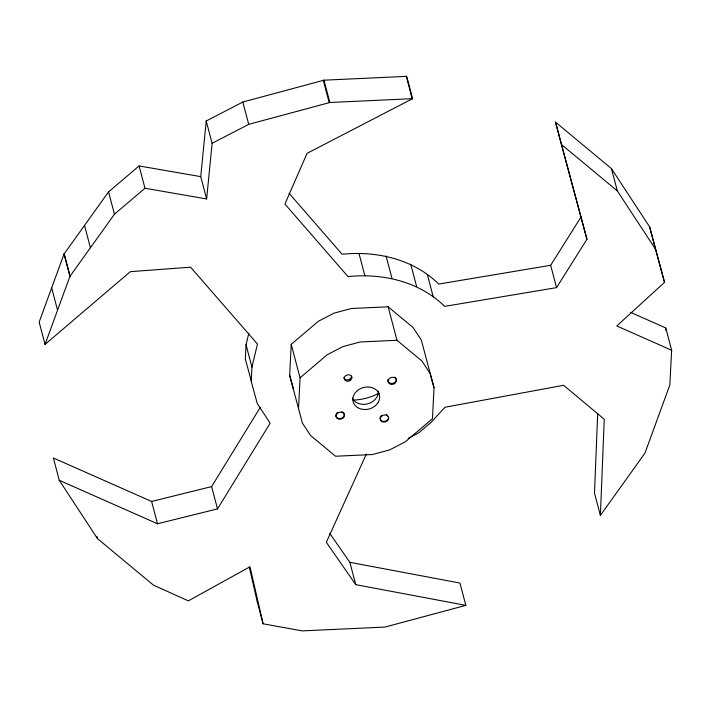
<?xml version="1.0" encoding="UTF-8"?>
<svg xmlns="http://www.w3.org/2000/svg" width="707" height="707" viewBox="0 0 707 707"><rect width="100%" height="100%" fill="white"/><g stroke="black" fill="none" stroke-linecap="round" stroke-linejoin="round"><path stroke-width="1.06" d="M597.698 413.321L594.49 493.053L600.393 515.376L644.908 453.214L669.829 385.032L671.65 350.248L665.755 327.933L630.83 312.476M600.393 515.376L604.255 419.251L563.603 385.288L445.03 407.241L431.111 422.3L418.668 432.887L408.231 438.305M248.811 333.253L246.045 344.804L245.329 359.006L251.383 381.267M45.045 344.424L69.931 276.357L114.446 214.194L144.979 188.248L206.638 198.959L200.744 176.635L139.085 165.933L108.551 191.88L64.028 254.034L39.15 322.109L45.045 344.424L130.344 271.647L190.59 267.193L257.472 344.017L251.939 367.119L251.224 381.32L257.277 403.582L270.154 423.201L217.509 508.907L157.502 523.772L59.273 480.309L53.379 457.986L151.607 501.457L211.614 486.593L260.256 407.409M289.658 375.284L291.222 344.344L318.309 321.296L334.031 313.139L351.344 308.499L388.143 306.811L413.082 327.518L421.31 340.058L434.027 387.763L432.463 418.703L405.367 441.751L389.645 449.908L372.333 454.548L335.542 456.236L310.603 435.521L302.366 422.989L289.658 375.284L293.529 389.504M298.504 408.761L300.068 377.821L291.222 344.344M665.641 330.107L665.755 327.933M200.744 176.635L206.223 121.003L242.819 102.029L323.956 80.183L406.693 76.356L412.588 98.671L307.059 153.357L284.921 204.04L348.003 276.596C382.584 272.999 419.339 281.501 444.685 306.37L556.559 287.625L586.951 239.275L555.508 122.134L611.449 168.611L649.671 226.947L664.518 282.367L616.778 325.962L671.65 350.248M206.638 198.959L212.118 143.318L206.223 121.003M406.286 76.109L412.11 98.697M366.376 453.982L326.334 542.313L355.762 584.662L465.842 605.369L459.948 583.045L349.868 562.339L329.833 533.511M556.559 287.625L550.665 265.302L581.057 216.961M300.068 377.821L327.155 354.773L342.877 346.616L360.19 341.976L396.989 340.288L421.92 360.994L430.156 373.535L434.027 387.763M394.7 383.53L396.433 381.108A4.26 3.491 -14.8 0 0 391.917 377.361A4.26 3.491 -14.8 0 0 388.329 382.372A4.26 3.491 -14.8 0 0 394.7 383.53L394.471 382.673M212.118 143.318L248.723 124.344L329.851 102.497L412.588 98.671M465.842 605.369L384.979 627.065L302.243 630.891L263.084 623.804L257.189 601.48M550.665 265.302L438.782 284.046C413.436 259.186 376.69 250.685 342.108 254.273L289.057 193.267M555.508 122.134L561.411 144.449L617.344 190.934L655.566 249.262L664.518 282.367M59.273 480.309L97.495 538.637L153.428 585.122L188.345 600.853L249.995 566.802L263.084 623.804M561.411 144.449L586.951 239.275M649.671 226.947L655.566 249.262M611.449 168.611L617.344 190.934M427.355 274.555L433.25 296.869M410.732 264.25L416.626 286.574M386.04 255.925L391.934 278.249M388.143 306.811L396.989 340.288M323.956 80.183L329.851 102.497M323.302 80.359L329.206 102.674M358.997 253.504L364.892 275.818M391.325 383.512L391.554 384.369M351.847 377.397A3.871 3.173 -14.8 0 0 345.838 375.55A3.871 3.173 -14.8 0 0 346.412 381.029A3.871 3.173 -14.8 0 0 351.847 377.397L351.503 376.106A3.871 3.173 -14.8 0 1 348.03 379.871A3.871 3.173 -14.8 0 1 343.876 377.299M349.885 379.146L350.23 380.437M242.819 102.029L248.723 124.344M349.868 562.339L355.762 584.662M246.045 344.804L251.939 367.119M139.085 165.933L144.979 188.248M211.614 486.593L217.509 508.907M108.551 191.88L114.446 214.194M84.522 225.418L90.416 247.742M151.607 501.457L157.502 523.772M64.204 253.795L70.099 276.11M64.028 254.034L69.931 276.357M51.664 287.864L57.559 310.179M96.93 536.516L97.495 538.637M249.288 567.067L257.224 601.648M379.217 393.03A48.659 39.857 -14.8 0 1 352.917 400.1M343.522 412.729A4.26 3.491 -14.8 0 1 340.986 418.403A4.26 3.491 -14.8 0 1 335.922 414.77M336.249 413.869A4.26 3.491 -14.8 0 1 337.654 412.349M341.852 411.695A4.26 3.491 -14.8 0 1 342.78 412.11M388.276 416.352A4.26 3.491 -14.8 0 1 386.102 420.939A4.26 3.491 -14.8 0 1 380.675 419.958A4.26 3.491 -14.8 0 1 381.904 415.203M386.102 414.549A4.26 3.491 -14.8 0 1 387.029 414.965M394.762 377.061A4.26 3.491 -14.8 0 1 393.499 383.176A4.26 3.491 -14.8 0 1 387.913 379.712M378.245 391.024A13.548 11.091 -14.8 0 1 377.043 396.839L375.17 399.464A13.548 11.091 -14.8 0 1 362.576 404.351L359.244 403.75A13.548 11.091 -14.8 0 1 352.316 397.997M336.09 415.416L336.046 416.335A4.26 3.491 -14.8 0 0 339.51 419.216A4.26 3.491 -14.8 0 0 344.053 416.856L344.433 415.027A4.26 3.491 -14.8 0 0 340.421 412.146A4.26 3.491 -14.8 0 0 336.09 415.416M380.348 418.261L380.295 419.189A4.26 3.491 -14.8 0 0 386.269 421.575A4.26 3.491 -14.8 0 0 387.471 415.796A4.26 3.491 -14.8 0 0 380.675 417.36L380.348 418.261M378.404 401.991L376.531 404.616A13.548 11.091 -14.8 0 1 363.937 409.503L360.605 408.893A13.548 11.091 -14.8 0 1 353.677 403.149L352.917 400.348A13.548 11.091 -14.8 0 1 368.586 387.021A13.548 11.091 -14.8 0 1 378.404 401.991"/></g></svg>
